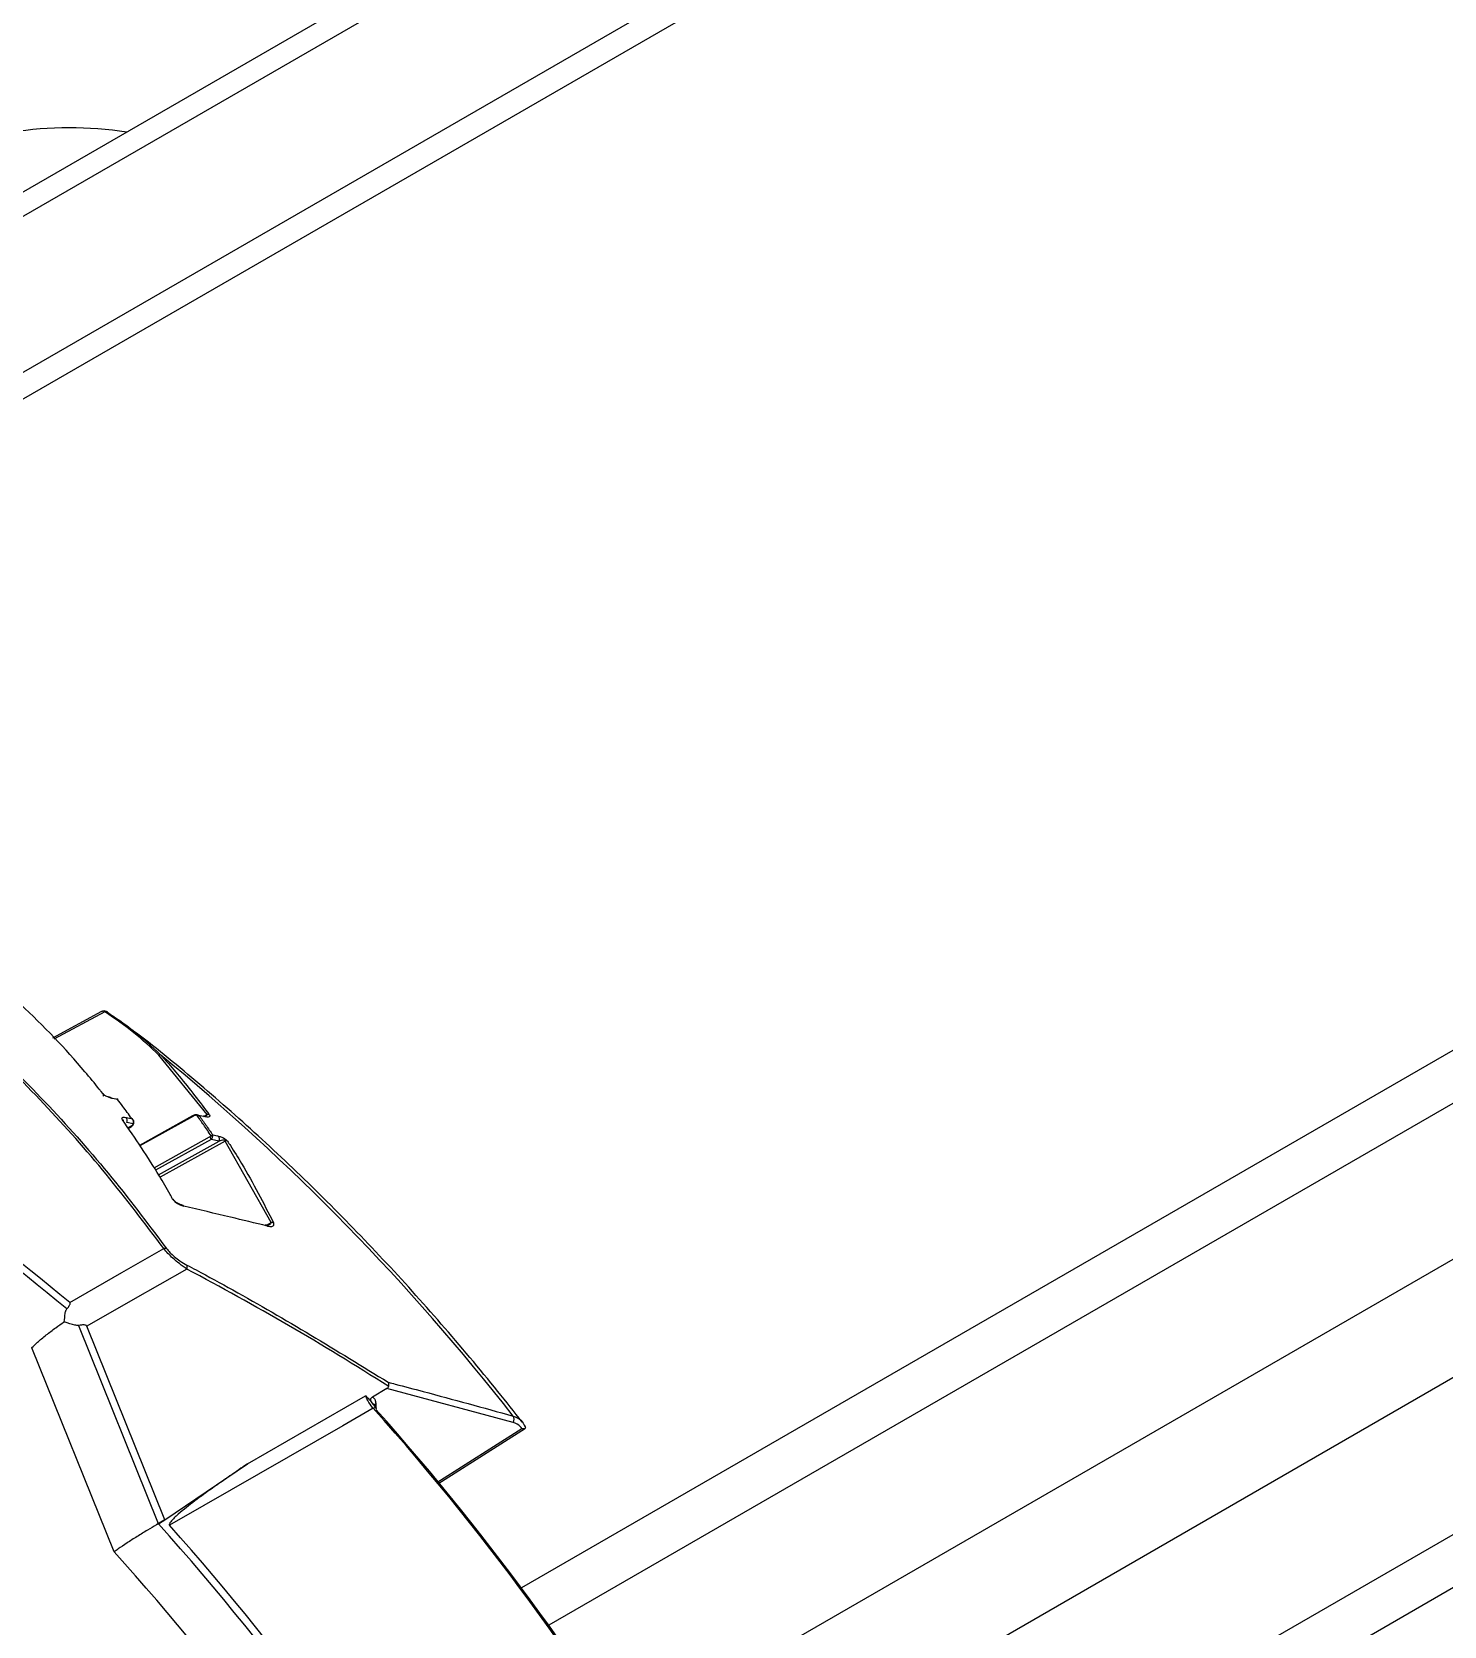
# Model space of a CAD drawing. Extents: x 6 to 134, y 3 to 97.
# Drawn here: x 91.05 to 94.456, y 74.308 to 78.155 of the extents above; entities that cross this region are included whole.
import ezdxf

# ---------------------------------------------------------------- set-up
doc = ezdxf.new("R2010")
doc.units = 0
doc.header["$MEASUREMENT"] = 0
doc.layers.add('OBJECT', color=7, linetype='CONTINUOUS')

msp = doc.modelspace()

# ---------------------------------------------------------------- linework, layer by layer
at = {"layer": 'OBJECT'}
for p, q in [((93.8409, 79.3924), (88.9378, 76.5619)), ((93.9122, 79.3747), (89.0569, 76.5718)), ((94.2392, 79.1869), (89.5486, 76.4791)), ((94.3256, 79.1722), (89.6293, 76.4611)), ((97.4215, 77.3968), (92.2307, 74.4002)), ((97.4998, 77.314), (92.2964, 74.3101)), ((97.8268, 77.1262), (92.4795, 74.0392)), ((98.0315, 76.9586), (92.6087, 73.8281)), ((98.263, 76.7137), (92.7673, 73.5411)), ((98.4799, 76.7105), (92.8177, 73.4419)), ((91.218, 75.7906), (91.0997, 75.727)), ((91.2258, 75.7901), (91.1027, 75.7239)), ((91.226, 75.7899), (91.2258, 75.7901)), ((91.4724, 75.5422), (91.3557, 75.6858)), ((91.2206, 75.5932), (91.2166, 75.5981)), ((91.271, 75.5276), (91.271, 75.5276)), ((91.2944, 75.5202), (91.279, 75.5233)), ((91.4369, 75.5389), (91.309, 75.4677)), ((91.4394, 75.5387), (91.3098, 75.4665)), ((91.4637, 75.5374), (91.4651, 75.5382)), ((91.4653, 75.5383), (91.4724, 75.5422)), ((91.2813, 75.51), (91.2909, 75.5157)), ((91.282, 75.5088), (91.2899, 75.5135)), ((91.3444, 75.4136), (91.4786, 75.4883)), ((91.482, 75.4822), (91.3483, 75.4077)), ((91.5013, 75.4782), (91.482, 75.4822)), ((91.3554, 75.3969), (91.5013, 75.4782)), ((91.5163, 75.4784), (91.3591, 75.3909)), ((91.6269, 75.2815), (91.5163, 75.4784)), ((91.6133, 75.2742), (91.6151, 75.2752)), ((91.6162, 75.2751), (91.6137, 75.2758)), ((91.6155, 75.2754), (91.6269, 75.2815)), ((91.1624, 75.0332), (91.3547, 74.5553)), ((91.3702, 74.564), (91.1822, 75.0313)), ((91.248, 74.487), (91.0498, 74.9796)), ((91.9062, 74.8813), (91.8711, 74.8605)), ((92.2111, 74.7992), (91.9062, 74.8813)), ((91.57, 74.6995), (91.8548, 74.8634)), ((91.8799, 74.8355), (91.8732, 74.8438)), ((91.8793, 74.8441), (91.8793, 74.843)), ((91.8793, 74.843), (91.8793, 74.8362)), ((92.0262, 74.6545), (92.2317, 74.7848)), ((92.029, 74.6511), (92.2406, 74.7852)), ((92.2409, 74.7864), (92.2397, 74.7877)), ((91.3702, 74.564), (91.57, 74.6995)), ((91.3702, 74.564), (91.351, 74.5529)), ((91.3547, 74.5553), (91.3702, 74.564)), ((91.3549, 74.5549), (91.3702, 74.564)), ((91.3503, 74.5524), (91.351, 74.5529)), ((91.351, 74.5529), (91.3549, 74.5549))]:
    msp.add_line(p, q, dxfattribs=at)
at = {"layer": 'OBJECT', "flags": 128}
for points in [[(91.2562, 75.5786), (91.2445, 75.581), (91.2429, 75.5813)], [(91.271, 75.5276), (91.2704, 75.5284), (91.2683, 75.5297)], [(91.2774, 75.5353), (91.2891, 75.5329), (91.2907, 75.5326)], [(91.4677, 75.5366), (91.456, 75.5389), (91.4537, 75.5394)], [(91.4859, 75.493), (91.4976, 75.4906), (91.4998, 75.4901)], [(91.3921, 75.3357), (91.3912, 75.3369), (91.3892, 75.3384)], [(91.141, 75.0889), (91.2668, 75.1609), (91.3679, 75.2187)], [(91.4237, 75.1695), (91.2932, 75.0948), (91.1822, 75.0313)], [(91.8732, 74.8338), (91.7997, 74.7914), (91.4644, 74.5985), (91.3819, 74.551)], [(91.8732, 74.8338), (91.8751, 74.8347), (91.8767, 74.8353), (91.8781, 74.8356), (91.8791, 74.8355), (91.8795, 74.8353)], [(91.8795, 74.8353), (91.8798, 74.835), (91.88, 74.8342), (91.8799, 74.833), (91.8793, 74.8316)]]:
    msp.add_lwpolyline(points, dxfattribs=at)
at = {"layer": 'OBJECT'}
for centre, radius, start, end in [((91.1415, 77.0044), 0.9191, 81.4167, 116.2503), ((91.2286, 75.7861), 0.00485, 63.1959, 125.1279), ((91.2288, 75.7858), 0.00497, 40.7915, 123.1521), ((91.3582, 75.6779), 0.00829, 73.0099, 107.4416), ((87.8485, 71.408), 5.5348, 37.9891, 50.6137), ((85.2938, 68.0158), 9.1603, 50.39133, 56.52451), ((85.3137, 68.0314), 9.1523, 50.45401, 56.52637), ((91.2381, 75.5765), 0.0067, 45.1, 80.0207), ((91.269, 75.5281), 0.011, 334.4862, 40.9173), ((91.2946, 75.5214), 0.00117, 257.8654, 326.9172), ((91.4379, 75.5366), 0.00254, 54.6371, 113.9125), ((91.4485, 75.5409), 0.000864, 120.128, 186.4918), ((91.4629, 75.5319), 0.00672, 44.3321, 79.6208), ((91.4746, 75.5336), 0.00893, 69.4786, 103.9431), ((91.2885, 75.5154), 0.00245, 306.6526, 6.6799), ((91.4745, 75.482), 0.00757, 1.5835, 57.2669), ((91.4806, 75.4851), 0.00625, 32.8475, 77.6314), ((91.4914, 75.483), 0.011, 334.4713, 40.2388), ((91.5183, 75.4695), 0.00917, 68.0176, 102.6432), ((91.411, 75.317), 0.00669, 39.2181, 78.4512), ((91.6125, 75.269), 0.0067, 38.2006, 80.4071), ((91.6285, 75.2719), 0.00974, 63.8901, 99.3624), ((91.3714, 75.2071), 0.0122, 74.618, 106.805), ((91.4102, 75.1743), 0.0143, 340.4812, 19.5588), ((87.165, 70.636), 6.3078, 18.48016, 41.71984), ((91.8842, 74.8359), 0.00953, 120.585, 152.1035), ((91.8839, 74.8347), 0.00942, 118.8708, 145.4761), ((87.1862, 70.648), 6.2867, 18.72663, 41.70838), ((92.196, 74.8066), 0.0168, 334.1241, 29.1729), ((86.6404, 70.3329), 6.3287, 18.58998, 41.84538), ((86.6552, 70.3417), 6.3294, 18.50898, 41.68626), ((86.6666, 70.3474), 6.1746, 19.03875, 42.1002)]:
    msp.add_arc(centre, radius, start, end, dxfattribs=at)
msp.add_ellipse((91.3559, 74.414), major_axis=(0.0184, 0.1457), ratio=0.425983, start_param=0.306355, end_param=0.374803, dxfattribs=at)
for points, knots in [([(91.3679, 75.2187), (91.3224, 75.2792), (91.2313, 75.4003), (91.08, 75.5701), (90.9182, 75.7313), (90.8003, 75.8289), (90.7412, 75.8777)], [0, 0, 0, 0, 0.248167, 0.49701, 0.74809, 1, 1, 1, 1]), ([(90.7472, 75.8787), (90.8055, 75.8305), (90.9221, 75.7341), (91.0835, 75.5737), (91.236, 75.403), (91.3284, 75.2803), (91.3746, 75.2188)], [0, 0, 0, 0, 0.248026, 0.496871, 0.748072, 1, 1, 1, 1]), ([(91.2166, 75.5981), (91.2152, 75.5999), (91.2026, 75.6158), (91.1434, 75.6877), (91.0649, 75.7706), (90.9906, 75.8365), (90.9748, 75.8504)], [0, 0, 0, 0, 0.020101, 0.181177, 0.826231, 1, 1, 1, 1]), ([(91.2307, 75.7903), (91.2302, 75.7906), (91.2283, 75.792), (91.2244, 75.7924), (91.2204, 75.7919), (91.2186, 75.7908), (91.218, 75.7905)], [0, 0, 0, 0, 0.135387, 0.516553, 0.853428, 1, 1, 1, 1]), ([(91.2258, 75.7901), (91.2248, 75.7906), (91.2227, 75.7916), (91.2199, 75.7916), (91.2185, 75.7908), (91.218, 75.7905)], [0, 0, 0, 0, 0.394841, 0.779956, 1, 1, 1, 1]), ([(91.3557, 75.6858), (91.3365, 75.7039), (91.2979, 75.7405), (91.2501, 75.7734), (91.226, 75.7899)], [0, 0, 0, 0, 0.496456, 1, 1, 1, 1]), ([(91.2325, 75.789), (91.2368, 75.7861), (91.258, 75.7717), (91.3048, 75.7388), (91.3395, 75.7059), (91.3606, 75.6858)], [0, 0, 0, 0, 0.088987, 0.445033, 1, 1, 1, 1]), ([(92.2324, 74.8003), (92.213, 74.8249), (92.1493, 74.9056), (92.038, 75.0378), (91.8973, 75.194), (91.7529, 75.3427), (91.6054, 75.4838), (91.455, 75.616), (91.3521, 75.7009), (91.2994, 75.7409), (91.2981, 75.7419)], [0, 0, 0, 0, 0.067896, 0.222405, 0.376974, 0.531602, 0.686297, 0.841069, 0.995922, 1, 1, 1, 1]), ([(91.3606, 75.6858), (91.3637, 75.6824), (91.3791, 75.6655), (91.4203, 75.6181), (91.4543, 75.573), (91.4777, 75.5419)], [0, 0, 0, 0, 0.072109, 0.360569, 1, 1, 1, 1]), ([(91.224, 75.5898), (91.2233, 75.5904), (91.2219, 75.5916), (91.221, 75.5926), (91.2206, 75.5932)], [0, 0, 0, 0, 0.502897, 1, 1, 1, 1]), ([(91.2206, 75.5932), (91.2209, 75.5932), (91.2216, 75.5931), (91.2221, 75.5923), (91.2221, 75.5906), (91.2214, 75.5889), (91.221, 75.588)], [0, 0, 0, 0, 0.203378, 0.444718, 0.716365, 1, 1, 1, 1]), ([(91.224, 75.5898), (91.2241, 75.5899), (91.2244, 75.5902), (91.2243, 75.5898), (91.2235, 75.5886), (91.2225, 75.587), (91.222, 75.5862)], [0, 0, 0, 0, 0.200871, 0.439318, 0.712934, 1, 1, 1, 1]), ([(91.2283, 75.5869), (91.2275, 75.5873), (91.2261, 75.5882), (91.2247, 75.5893), (91.224, 75.5898)], [0, 0, 0, 0, 0.505842, 1, 1, 1, 1]), ([(91.2365, 75.5831), (91.2352, 75.5836), (91.2327, 75.5845), (91.2298, 75.5861), (91.2283, 75.5869)], [0, 0, 0, 0, 0.497712, 1, 1, 1, 1]), ([(91.2393, 75.5832), (91.239, 75.5832), (91.2379, 75.5834), (91.2359, 75.5841), (91.2344, 75.5847)], [0, 0, 0, 0, 0.240824, 1, 1, 1, 1]), ([(91.2429, 75.5813), (91.2409, 75.5818), (91.2388, 75.5822), (91.2365, 75.5831), (91.2365, 75.5831)], [0, 0, 0, 0, 0.992024, 1, 1, 1, 1]), ([(91.2576, 75.5782), (91.2573, 75.5786), (91.2565, 75.5795), (91.2553, 75.5801), (91.2546, 75.5801), (91.2546, 75.5801)], [0, 0, 0, 0, 0.44868, 0.990138, 1, 1, 1, 1]), ([(91.2546, 75.58), (91.2547, 75.58), (91.2552, 75.5801), (91.2556, 75.5797), (91.2559, 75.5792), (91.2561, 75.579), (91.2562, 75.5788), (91.2562, 75.5787), (91.2562, 75.5787), (91.2562, 75.5786)], [0, 0, 0, 0, 0.106313, 0.56694, 0.777182, 0.883887, 0.939293, 0.977771, 1, 1, 1, 1]), ([(91.2576, 75.5782), (91.2575, 75.5784), (91.2572, 75.5786), (91.2568, 75.5787), (91.2565, 75.5787), (91.2564, 75.5787), (91.2563, 75.5787), (91.2562, 75.5786), (91.2562, 75.5786)], [0, 0, 0, 0, 0.508593, 0.747201, 0.868292, 0.931156, 0.974776, 1, 1, 1, 1]), ([(91.2907, 75.5326), (91.2835, 75.5424), (91.2722, 75.5578), (91.2605, 75.5731), (91.2562, 75.5786)], [0, 0, 0, 0, 0.636482, 1, 1, 1, 1]), ([(91.2683, 75.5297), (91.2678, 75.5305), (91.2668, 75.5324), (91.2674, 75.5345), (91.2701, 75.5362), (91.2747, 75.5356), (91.2774, 75.5353)], [0, 0, 0, 0, 0.146833, 0.3079, 0.583718, 1, 1, 1, 1]), ([(91.3892, 75.3384), (91.3872, 75.3421), (91.3769, 75.3606), (91.3398, 75.4251), (91.2991, 75.4846), (91.2683, 75.5297)], [0, 0, 0, 0, 0.057286, 0.286437, 1, 1, 1, 1]), ([(91.2899, 75.5136), (91.2905, 75.5139), (91.2921, 75.5149), (91.2942, 75.5174), (91.2951, 75.5197), (91.2955, 75.5207)], [0, 0, 0, 0, 0.219, 0.643733, 1, 1, 1, 1]), ([(91.2944, 75.5202), (91.2946, 75.521), (91.2951, 75.5226), (91.295, 75.5255), (91.2941, 75.5285), (91.2927, 75.5307), (91.2916, 75.5318), (91.2912, 75.5322), (91.291, 75.5324), (91.2908, 75.5325), (91.2908, 75.5325), (91.2907, 75.5325), (91.2907, 75.5326), (91.2907, 75.5326)], [0, 0, 0, 0, 0.177176, 0.378159, 0.602217, 0.860548, 0.921403, 0.955493, 0.97476, 0.985679, 0.988707, 0.990731, 1, 1, 1, 1]), ([(91.2938, 75.5297), (91.2933, 75.5304), (91.2927, 75.5312), (91.2916, 75.532), (91.2912, 75.5323), (91.291, 75.5324), (91.2909, 75.5325), (91.2908, 75.5325), (91.2907, 75.5326), (91.2907, 75.5326), (91.2907, 75.5326)], [0, 0, 0, 0, 0.5835089, 0.7652734, 0.8670906, 0.9246316, 0.9572411, 0.9662726, 0.9723212, 1, 1, 1, 1]), ([(91.2909, 75.5157), (91.2914, 75.5161), (91.2923, 75.5167), (91.2935, 75.5182), (91.2941, 75.5195), (91.2943, 75.5201), (91.2944, 75.5202)], [0, 0, 0, 0, 0.318995, 0.638415, 0.944453, 1, 1, 1, 1]), ([(91.2954, 75.5208), (91.2956, 75.5212), (91.2962, 75.5226), (91.296, 75.5253), (91.2952, 75.5279), (91.2942, 75.5292), (91.2938, 75.5297)], [0, 0, 0, 0, 0.148576, 0.477873, 0.821501, 1, 1, 1, 1]), ([(91.448, 75.5416), (91.4478, 75.5416), (91.4467, 75.5418), (91.4444, 75.5416), (91.4407, 75.5408), (91.4384, 75.5396), (91.437, 75.5389)], [0, 0, 0, 0, 0.0347426, 0.2751925, 0.5708352, 1, 1, 1, 1]), ([(91.4476, 75.5408), (91.4475, 75.5408), (91.4468, 75.5408), (91.4454, 75.5408), (91.4425, 75.5402), (91.4407, 75.5393), (91.4394, 75.5387)], [0, 0, 0, 0, 0.015194, 0.236275, 0.4557, 1, 1, 1, 1]), ([(91.4819, 75.4912), (91.4761, 75.4999), (91.4649, 75.5165), (91.4532, 75.533), (91.4476, 75.5408)], [0, 0, 0, 0, 0.525645, 1, 1, 1, 1]), ([(91.4476, 75.5408), (91.4482, 75.5408), (91.4495, 75.5408), (91.4512, 75.5404), (91.4523, 75.54), (91.4529, 75.5398), (91.4532, 75.5396), (91.4534, 75.5395), (91.4535, 75.5395), (91.4536, 75.5394), (91.4536, 75.5394), (91.4537, 75.5394)], [0, 0, 0, 0, 0.296493, 0.614523, 0.783094, 0.877008, 0.930092, 0.960233, 0.975564, 0.980051, 1, 1, 1, 1]), ([(91.448, 75.5416), (91.4486, 75.5415), (91.4499, 75.5414), (91.4514, 75.5408), (91.4524, 75.5402), (91.453, 75.5399), (91.4533, 75.5397), (91.4534, 75.5396), (91.4535, 75.5395), (91.4536, 75.5394), (91.4536, 75.5394), (91.4537, 75.5394)], [0, 0, 0, 0, 0.296501, 0.61441, 0.78299, 0.876932, 0.93004, 0.9602, 0.975565, 0.980049, 1, 1, 1, 1]), ([(91.4537, 75.5394), (91.459, 75.5319), (91.47, 75.5165), (91.4805, 75.501), (91.4859, 75.493)], [0, 0, 0, 0, 0.484582, 1, 1, 1, 1]), ([(91.4681, 75.5381), (91.4681, 75.5381), (91.468, 75.5381), (91.4664, 75.538), (91.4647, 75.5384), (91.4641, 75.5385)], [0, 0, 0, 0, 0.253991, 0.772706, 1, 1, 1, 1]), ([(91.4669, 75.5377), (91.4676, 75.538), (91.4692, 75.5388), (91.471, 75.5402), (91.4722, 75.5414), (91.4724, 75.5421), (91.4724, 75.5422)], [0, 0, 0, 0, 0.293886, 0.682855, 0.935223, 1, 1, 1, 1]), ([(91.4777, 75.5419), (91.4779, 75.5417), (91.4786, 75.5406), (91.479, 75.539), (91.4783, 75.5371), (91.4751, 75.5356), (91.4704, 75.5362), (91.4677, 75.5366)], [0, 0, 0, 0, 0.038588, 0.160828, 0.320228, 0.601376, 1, 1, 1, 1]), ([(91.4786, 75.4883), (91.4797, 75.489), (91.481, 75.4899), (91.4818, 75.491), (91.4819, 75.4912)], [0, 0, 0, 0, 0.828167, 1, 1, 1, 1]), ([(91.4819, 75.4912), (91.482, 75.4912), (91.4829, 75.4918), (91.484, 75.4924), (91.485, 75.4928), (91.4855, 75.4929), (91.4856, 75.4929), (91.4857, 75.493), (91.4858, 75.493), (91.4858, 75.493), (91.4859, 75.493)], [0, 0, 0, 0, 0.039359, 0.574376, 0.784761, 0.888796, 0.942243, 0.96996, 0.982838, 1, 1, 1, 1]), ([(91.482, 75.4822), (91.4826, 75.4827), (91.4841, 75.4843), (91.4853, 75.4865), (91.4857, 75.4881), (91.4858, 75.4885)], [0, 0, 0, 0, 0.2891808, 0.8203714, 1, 1, 1, 1]), ([(91.4858, 75.4885), (91.4858, 75.4885), (91.4861, 75.4896), (91.4862, 75.4909), (91.4861, 75.4921), (91.486, 75.4925), (91.4859, 75.4928), (91.4859, 75.4929), (91.4859, 75.4929), (91.4859, 75.493), (91.4859, 75.493)], [0, 0, 0, 0, 0.039363, 0.573701, 0.784295, 0.888506, 0.942069, 0.969859, 0.982838, 1, 1, 1, 1]), ([(91.4998, 75.4901), (91.5023, 75.4895), (91.5062, 75.4885), (91.5122, 75.4857), (91.5159, 75.4835), (91.5185, 75.4815), (91.5205, 75.4797), (91.5213, 75.4786), (91.5217, 75.478)], [0, 0, 0, 0, 0.3866579, 0.5958829, 0.7245147, 0.8111478, 0.9058318, 1, 1, 1, 1]), ([(91.5163, 75.4784), (91.5163, 75.4786), (91.5163, 75.4789), (91.5162, 75.4792), (91.516, 75.4795), (91.5158, 75.4798), (91.5153, 75.48), (91.5143, 75.4803), (91.511, 75.4805), (91.5065, 75.4797), (91.503, 75.4787), (91.5013, 75.4782)], [0, 0, 0, 0, 0.04185, 0.064261, 0.082586, 0.101, 0.122097, 0.157049, 0.258612, 0.66412, 1, 1, 1, 1]), ([(91.5217, 75.478), (91.524, 75.4744), (91.5356, 75.4566), (91.5763, 75.3914), (91.6083, 75.3287), (91.6328, 75.2806)], [0, 0, 0, 0, 0.055071, 0.275368, 1, 1, 1, 1]), ([(91.3892, 75.3384), (91.3897, 75.3376), (91.3908, 75.3359), (91.3934, 75.3332), (91.3968, 75.3303), (91.4016, 75.3271), (91.4086, 75.3234), (91.4132, 75.3221), (91.4161, 75.3212)], [0, 0, 0, 0, 0.105678, 0.211946, 0.31018, 0.443927, 0.649256, 1, 1, 1, 1]), ([(91.3962, 75.3315), (91.3957, 75.3319), (91.3947, 75.3327), (91.3933, 75.3341), (91.3925, 75.3351), (91.3921, 75.3357), (91.3921, 75.3357), (91.3921, 75.3357)], [0, 0, 0, 0, 0.235905, 0.4759, 0.727474, 0.985369, 1, 1, 1, 1]), ([(91.4123, 75.3237), (91.4112, 75.3239), (91.4087, 75.3245), (91.404, 75.3265), (91.3997, 75.3289), (91.3972, 75.3306), (91.3963, 75.3314), (91.3962, 75.3315)], [0, 0, 0, 0, 0.297164, 0.631239, 0.850379, 0.98412, 1, 1, 1, 1]), ([(91.6178, 75.2731), (91.5881, 75.2803), (91.5209, 75.2965), (91.4536, 75.3124), (91.4161, 75.3212)], [0, 0, 0, 0, 0.44271, 1, 1, 1, 1]), ([(91.6203, 75.2747), (91.6203, 75.2747), (91.621, 75.2755), (91.6203, 75.2746), (91.6186, 75.2745), (91.6165, 75.2751), (91.6162, 75.2751)], [0, 0, 0, 0, 0.011981, 0.435109, 0.944651, 1, 1, 1, 1]), ([(91.6178, 75.2731), (91.6198, 75.2727), (91.6257, 75.2716), (91.6314, 75.2728), (91.6342, 75.2761), (91.6332, 75.2794), (91.6328, 75.2806)], [0, 0, 0, 0, 0.212232, 0.612189, 0.848353, 1, 1, 1, 1]), ([(91.6269, 75.2815), (91.6265, 75.2806), (91.6255, 75.278), (91.6228, 75.2759), (91.6205, 75.275), (91.6201, 75.2749)], [0, 0, 0, 0, 0.318309, 0.8853134, 1, 1, 1, 1]), ([(91.4237, 75.1695), (91.4177, 75.1736), (91.4067, 75.1812), (91.3908, 75.1946), (91.3775, 75.2073), (91.3711, 75.2149), (91.3679, 75.2187)], [0, 0, 0, 0, 0.310488, 0.568555, 0.784351, 1, 1, 1, 1]), ([(91.3746, 75.2188), (91.3772, 75.2156), (91.3823, 75.2091), (91.3939, 75.1985), (91.4082, 75.1878), (91.4182, 75.1822), (91.4237, 75.1791)], [0, 0, 0, 0, 0.210465, 0.421166, 0.679147, 1, 1, 1, 1]), ([(91.4237, 75.1791), (91.4311, 75.1751), (91.4682, 75.1553), (91.6319, 75.0666), (91.7852, 74.9725), (91.9095, 74.8962)], [0, 0, 0, 0, 0.04519, 0.225954, 1, 1, 1, 1]), ([(91.9104, 74.8864), (91.8303, 74.9364), (91.6698, 75.0363), (91.5058, 75.1251), (91.4237, 75.1695)], [0, 0, 0, 0, 0.499626, 1, 1, 1, 1]), ([(91.1279, 75.0422), (91.1286, 75.0489), (91.1295, 75.059), (91.1311, 75.0691), (91.1333, 75.0723), (91.1339, 75.0731)], [0, 0, 0, 0, 0.603433, 0.908923, 1, 1, 1, 1]), ([(91.1339, 75.0731), (91.1352, 75.0746), (91.1375, 75.0772), (91.1399, 75.0808), (91.1415, 75.0836), (91.1422, 75.0857), (91.142, 75.0874), (91.1416, 75.0883), (91.1412, 75.0887), (91.141, 75.0889)], [0, 0, 0, 0, 0.3216939, 0.5414112, 0.6931272, 0.8521366, 0.9158623, 0.9689572, 1, 1, 1, 1]), ([(91.0498, 74.9796), (91.0498, 74.9797), (91.0536, 74.9836), (91.0636, 74.9932), (91.0832, 75.0097), (91.106, 75.0272), (91.121, 75.0374), (91.1279, 75.0422)], [0, 0, 0, 0, 0.0038707, 0.2411011, 0.5198003, 0.7782609, 1, 1, 1, 1]), ([(91.1624, 75.0332), (91.1595, 75.0334), (91.1485, 75.034), (91.1367, 75.0387), (91.1279, 75.0422)], [0, 0, 0, 0, 0.262262, 1, 1, 1, 1]), ([(91.1822, 75.0313), (91.182, 75.0317), (91.1816, 75.0325), (91.1802, 75.0335), (91.1761, 75.0349), (91.17, 75.0345), (91.1647, 75.0336), (91.1624, 75.0332)], [0, 0, 0, 0, 0.047446, 0.109265, 0.225833, 0.646301, 1, 1, 1, 1]), ([(91.9062, 74.8813), (91.907, 74.8818), (91.9084, 74.8828), (91.9099, 74.8846), (91.9103, 74.886), (91.9104, 74.8864)], [0, 0, 0, 0, 0.416713, 0.838204, 1, 1, 1, 1]), ([(91.9095, 74.8962), (91.9151, 74.8947), (91.9432, 74.8874), (92.0438, 74.8608), (92.1384, 74.8347), (92.2107, 74.8148)], [0, 0, 0, 0, 0.05572, 0.278599, 1, 1, 1, 1]), ([(91.9104, 74.8864), (91.9106, 74.8881), (91.911, 74.8914), (91.9103, 74.8944), (91.9096, 74.8959), (91.9095, 74.8961), (91.9095, 74.8962)], [0, 0, 0, 0, 0.457503, 0.9147205, 0.9797971, 1, 1, 1, 1]), ([(91.8548, 74.8634), (91.8548, 74.8634), (91.8575, 74.8608), (91.8654, 74.8531), (91.8722, 74.844), (91.8768, 74.8379)], [0, 0, 0, 0, 0.008341, 0.336115, 1, 1, 1, 1]), ([(91.8732, 74.8338), (91.8726, 74.8344), (91.8678, 74.8398), (91.8609, 74.8497), (91.8565, 74.8596), (91.8548, 74.8634)], [0, 0, 0, 0, 0.070441, 0.640081, 1, 1, 1, 1]), ([(91.8742, 74.8416), (91.8738, 74.8423), (91.8725, 74.8443), (91.8703, 74.8472), (91.8684, 74.8501), (91.8673, 74.8524), (91.867, 74.8543), (91.8672, 74.8561), (91.8681, 74.858), (91.8694, 74.8595), (91.8706, 74.8602), (91.8711, 74.8605)], [0, 0, 0, 0, 0.111373, 0.314622, 0.474808, 0.571314, 0.639182, 0.707433, 0.788185, 0.917242, 1, 1, 1, 1]), ([(91.8711, 74.8605), (91.8724, 74.8596), (91.8753, 74.8577), (91.8784, 74.8522), (91.879, 74.8469), (91.8793, 74.8441)], [0, 0, 0, 0, 0.2875283, 0.628241, 1, 1, 1, 1]), ([(92.2107, 74.8148), (92.2172, 74.812), (92.2294, 74.8069), (92.2369, 74.7945), (92.2396, 74.7879), (92.2397, 74.7877)], [0, 0, 0, 0, 0.529384, 0.986504, 1, 1, 1, 1]), ([(92.2317, 74.7848), (92.2305, 74.7863), (92.225, 74.7931), (92.2172, 74.7966), (92.2111, 74.7992)], [0, 0, 0, 0, 0.214797, 1, 1, 1, 1]), ([(92.2317, 74.7848), (92.2317, 74.7848), (92.2335, 74.7847), (92.2369, 74.7848), (92.2402, 74.7849), (92.2404, 74.7855), (92.2405, 74.7855)], [0, 0, 0, 0, 0.008075, 0.417839, 0.957889, 1, 1, 1, 1]), ([(91.57, 74.6995), (91.5417, 74.68), (91.4845, 74.6408), (91.4215, 74.5948), (91.3883, 74.5647), (91.3817, 74.5556), (91.3812, 74.5527), (91.3814, 74.5517), (91.3818, 74.5512), (91.3819, 74.551)], [0, 0, 0, 0, 0.423317, 0.852654, 0.960459, 0.987769, 0.994063, 0.997438, 1, 1, 1, 1]), ([(91.3503, 74.5524), (91.3432, 74.5482), (91.3284, 74.5394), (91.3032, 74.5238), (91.2784, 74.5079), (91.26, 74.4956), (91.251, 74.4892), (91.2481, 74.4871), (91.248, 74.487)], [0, 0, 0, 0, 0.1988944, 0.413944, 0.633706, 0.8629608, 0.9963351, 1, 1, 1, 1])]:
    msp.add_open_spline(points, degree=3, knots=knots, dxfattribs=at)

doc.saveas('drawing.dxf')
